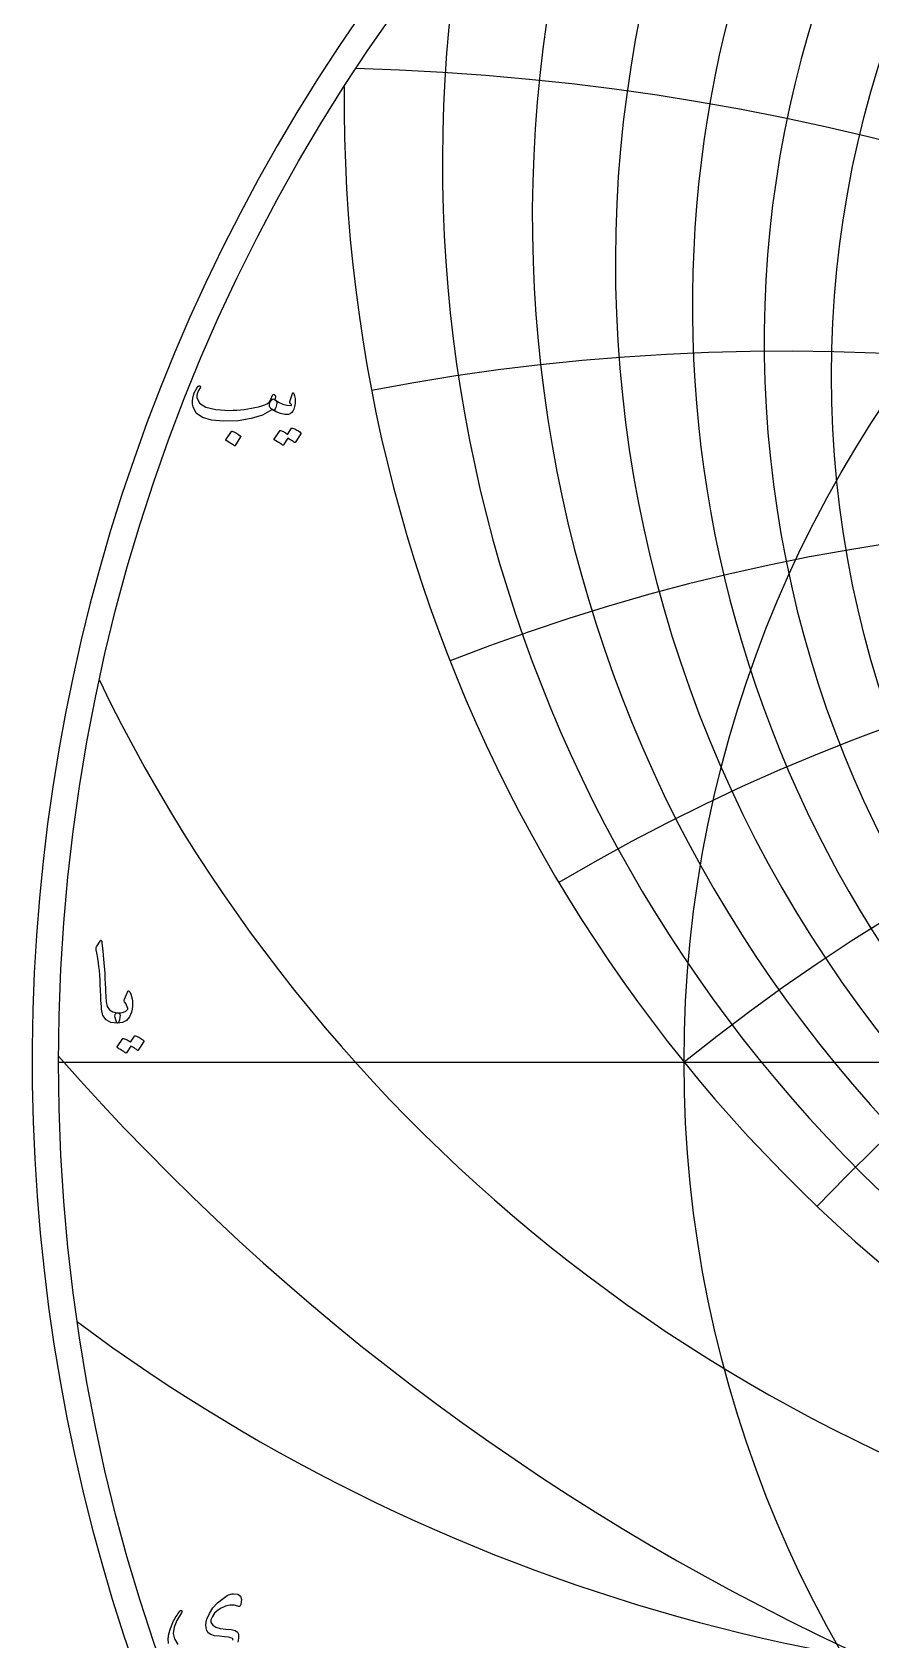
# Model space of a CAD drawing. Header units: millimetres. Extents: x -74 to 74, y -74 to 75.
# Drawn here: x -73.5 to -40, y -23.1 to 41.2 of the extents above; entities that cross this region are included whole.
import ezdxf

# ---------------------------------------------------------------- set-up
doc = ezdxf.new("R2010")
doc.units = ezdxf.units.MM
for name, color, linetype in [('CUT_OUTER', 1, 'Continuous'), ('ENGRAVE', 7, 'Continuous'), ('ENGRAVE_FINE', 8, 'Continuous'), ('TEXT', 5, 'Continuous')]:
    doc.layers.add(name, color=color, linetype=linetype)

msp = doc.modelspace()

# ---------------------------------------------------------------- linework, layer by layer
at = {"layer": 'CUT_OUTER'}
msp.add_arc((-0.0002, -0.0002), 73.5074, 145.195103, 87.803182, dxfattribs=at)
at = {"layer": 'ENGRAVE'}
msp.add_lwpolyline([(-72.45, 0), (72.45, 0)], dxfattribs=at)
for radius in [72.45, 47.425]:
    msp.add_circle((0, 0), radius, dxfattribs=at)
for centre, radius, start, end in [((0, 28.8094), 44.2187, 104.762326, 75.237674), ((0, 38.404), 61.0246, 179.387133, 0.612867), ((0, -58.565), 75.3591, 51, 129), ((0, -58.565), 75.3591, 51, 129), ((-11.7287, 43.7721), 65.5949, 205.733875, 260.102895), ((-27.9379, 48.3899), 73.2888, 233.336387, 276.831602)]:
    msp.add_arc(centre, radius, start, end, dxfattribs=at)
at = {"layer": 'ENGRAVE_FINE'}
msp.add_circle((0, 27.4779), 41.5259, dxfattribs=at)
for centre, radius, start, end in [((0, 30.2982), 47.0923, 132.219432, 47.780568), ((0, 31.9689), 50.1736, 147.797087, 32.202913), ((0, 33.851), 53.495, 159.954591, 20.045409), ((-89.8094, -58.565), 117.2379, 19.697338, 70.43411), ((-89.8094, -58.565), 117.2379, 19.697338, 70.43411), ((0, 35.9809), 57.0959, 170.269458, 9.730542), ((-63.2338, -58.565), 98.3743, 25.078922, 88.440652), ((-63.2338, -58.565), 98.3743, 25.078922, 88.440652), ((-43.5086, -58.565), 87.0172, 30.79319, 100.876652), ((-43.5086, -58.565), 87.0172, 30.79319, 100.876652), ((-27.4285, -58.565), 80.1955, 36.936769, 111.475271), ((-27.4285, -58.565), 80.1955, 36.936769, 111.475271), ((-13.2878, -58.565), 76.5216, 43.625537, 120.768969), ((-13.2878, -58.565), 76.5216, 43.625537, 120.768969), ((13.2878, -58.565), 76.5216, 59.231031, 136.374463), ((13.2878, -58.565), 76.5216, 59.231031, 136.374463), ((0, 63.7549), 96.3492, 221.240592, 318.759408)]:
    msp.add_arc(centre, radius, start, end, dxfattribs=at)
at = {"layer": 'TEXT'}
for points in [[(-63.8039, 26.5158), (-63.7995, 26.5135), (-63.7953, 26.5112), (-63.7915, 26.5089), (-63.7879, 26.5066), (-63.7843, 26.5041), (-63.7805, 26.5009), (-63.7763, 26.4972), (-63.7719, 26.4929), (-63.7351, 26.4495), (-63.7205, 26.3878), (-63.7282, 26.3078), (-63.7582, 26.2096), (-63.7859, 26.1499), (-63.8142, 26.1124), (-63.843, 26.0973), (-63.8725, 26.1044), (-63.8873, 26.1116), (-63.8999, 26.1147), (-63.9102, 26.1139), (-63.9182, 26.109), (-64.2929, 25.9039), (-64.7408, 25.7594), (-65.2618, 25.6754), (-65.856, 25.652), (-66.3364, 25.6931), (-66.6992, 25.8028), (-66.9443, 25.981), (-67.0717, 26.2278), (-67.0914, 26.3444), (-67.0957, 26.4609), (-67.0845, 26.5775), (-67.058, 26.694), (-67.0217, 26.7971), (-66.9768, 26.8917), (-66.9234, 26.9777), (-66.8614, 27.0551), (-66.8497, 27.0648), (-66.8375, 27.0711), (-66.8246, 27.0739), (-66.8112, 27.0734), (-66.7986, 27.0679), (-66.7883, 27.0608), (-66.7803, 27.0519), (-66.7746, 27.0414), (-66.772, 27.0311), (-66.7735, 27.0185), (-66.7789, 27.0037), (-66.7883, 26.9865), (-66.8546, 26.8894), (-66.898, 26.7946), (-66.9186, 26.702), (-66.9163, 26.6118), (-66.8077, 26.3855), (-66.5552, 26.2233), (-66.1588, 26.125), (-65.6183, 26.0907), (-65.4699, 26.093), (-65.3218, 26.0999), (-65.174, 26.1113), (-65.0265, 26.1273), (-64.8801, 26.1479), (-64.7357, 26.173), (-64.5933, 26.2027), (-64.4529, 26.237), (-64.3166, 26.2758), (-64.2049, 26.3147), (-64.1178, 26.3535), (-64.0553, 26.3924), (-64.0311, 26.4129), (-64.009, 26.4381), (-63.9889, 26.4678), (-63.9707, 26.5021), (-63.9537, 26.5403), (-63.937, 26.582), (-63.9206, 26.6272), (-63.9045, 26.6757), (-63.8982, 26.6906), (-63.8885, 26.7032), (-63.8753, 26.7134), (-63.8587, 26.7214), (-63.841, 26.7257), (-63.8245, 26.7249), (-63.809, 26.7189), (-63.7948, 26.7077), (-63.7833, 26.6923), (-63.7765, 26.6735), (-63.7742, 26.6512), (-63.7765, 26.6255)], [(-63.941, 26.1501), (-63.9907, 26.1973), (-64.0164, 26.2564), (-64.0181, 26.3275), (-63.9959, 26.4107), (-63.9476, 26.4852), (-63.9033, 26.5306), (-63.863, 26.5469), (-63.8268, 26.5341), (-63.6554, 26.4207), (-63.484, 26.341), (-63.3126, 26.295), (-63.1412, 26.2827), (-63.1352, 26.2838), (-63.1309, 26.2873), (-63.1284, 26.293), (-63.1275, 26.301), (-63.1318, 26.3161), (-63.1446, 26.3387), (-63.1661, 26.3687), (-63.1961, 26.4061), (-63.2018, 26.4175), (-63.2052, 26.4289), (-63.2063, 26.4404), (-63.2052, 26.4518), (-63.0955, 26.7671), (-63.0904, 26.7791), (-63.0841, 26.7877), (-63.0767, 26.7929), (-63.0681, 26.7946), (-63.0595, 26.7931), (-63.0521, 26.7889), (-63.0458, 26.7817), (-63.0407, 26.7717), (-63.0064, 26.6692), (-62.9858, 26.5672), (-62.979, 26.4658), (-62.9858, 26.365), (-63.0081, 26.2396), (-63.0384, 26.1376), (-63.0767, 26.059), (-63.1229, 26.0039), (-63.1581, 25.9736), (-63.1903, 25.9513), (-63.2198, 25.9371), (-63.2463, 25.9308), (-63.3994, 25.9273), (-63.5662, 25.9628), (-63.7468, 26.037), (-63.941, 26.1501)], [(-65.5361, 25.2452), (-65.5303, 25.2509), (-65.5223, 25.2544), (-65.5121, 25.2555), (-65.4995, 25.2544), (-65.4107, 25.2184), (-65.327, 25.1744), (-65.2484, 25.1224), (-65.175, 25.0624), (-65.1679, 25.0533), (-65.1647, 25.0441), (-65.1656, 25.035), (-65.1704, 25.0259), (-65.3852, 24.6785), (-65.3932, 24.6702), (-65.4035, 24.6682), (-65.4161, 24.6725), (-65.4309, 24.6831), (-65.4438, 24.6922), (-65.4641, 24.7059), (-65.4918, 24.7242), (-65.5269, 24.7471), (-65.57, 24.7745), (-65.6217, 24.8065), (-65.682, 24.843), (-65.7509, 24.8842), (-65.76, 24.891), (-65.7646, 24.8979), (-65.7646, 24.9047), (-65.76, 24.9116)], [(-63.1275, 25.3732), (-63.1218, 25.3789), (-63.1138, 25.3823), (-63.1035, 25.3835), (-63.0909, 25.3823), (-63.0459, 25.3655), (-63.0024, 25.3469), (-62.9603, 25.3266), (-62.9195, 25.3046), (-62.88, 25.2806), (-62.8413, 25.2544), (-62.8034, 25.2258), (-62.7664, 25.195), (-62.7593, 25.1855), (-62.7562, 25.1755), (-62.757, 25.165), (-62.7619, 25.1538), (-62.9812, 24.8065), (-62.9872, 24.8019), (-62.9961, 24.8019), (-63.0078, 24.8065), (-63.0224, 24.8156), (-63.0324, 24.824), (-63.0487, 24.8356), (-63.0712, 24.8503), (-63.1001, 24.8682), (-63.1355, 24.8895), (-63.1778, 24.9144), (-63.2269, 24.9432), (-63.2829, 24.9756), (-63.4566, 24.7059), (-63.4646, 24.6976), (-63.4748, 24.6956), (-63.4874, 24.6999), (-63.5023, 24.7105), (-63.5151, 24.7196), (-63.5354, 24.7333), (-63.5631, 24.7516), (-63.5982, 24.7745), (-63.6414, 24.8019), (-63.6931, 24.8339), (-63.7533, 24.8705), (-63.8222, 24.9116), (-63.8293, 24.9184), (-63.8325, 24.9253), (-63.8316, 24.9322), (-63.8268, 24.939), (-63.6028, 25.2726), (-63.5971, 25.2784), (-63.5891, 25.2818), (-63.5788, 25.2829), (-63.5662, 25.2818), (-63.528, 25.2694), (-63.4908, 25.2549), (-63.4548, 25.2385), (-63.42, 25.2201), (-63.3863, 25.2), (-63.3537, 25.1784), (-63.3223, 25.1554), (-63.292, 25.131)], [(-70.7854, 4.8497), (-70.7766, 4.8634), (-70.7683, 4.8725), (-70.7606, 4.8771), (-70.7534, 4.8771), (-70.7426, 4.8711), (-70.7329, 4.8531), (-70.7243, 4.8231), (-70.7169, 4.7811), (-70.6792, 4.4398), (-70.6483, 4.1241), (-70.6243, 3.8342), (-70.6072, 3.57), (-70.5962, 3.344), (-70.586, 3.1415), (-70.5768, 2.9624), (-70.5683, 2.8067), (-70.5611, 2.6745), (-70.5552, 2.5656), (-70.5508, 2.4802), (-70.5478, 2.4183), (-70.5072, 2.2326), (-70.4175, 2.096), (-70.2787, 2.0086), (-70.0907, 1.9704), (-70.0385, 1.9566), (-70.005, 1.9247), (-69.9905, 1.8744), (-69.9948, 1.8058), (-70.0162, 1.6979), (-70.0393, 1.6207), (-70.0642, 1.5745), (-70.0907, 1.559), (-70.3552, 1.5939), (-70.5501, 1.6984), (-70.6752, 1.8727), (-70.7306, 2.1166), (-70.7393, 2.2333), (-70.7472, 2.3503), (-70.7542, 2.4675), (-70.7603, 2.5851), (-70.7659, 2.7029), (-70.7711, 2.821), (-70.7761, 2.9394), (-70.7809, 3.0581), (-70.7894, 3.2845), (-70.8014, 3.4883), (-70.8168, 3.6695), (-70.8357, 3.8282), (-70.858, 3.9806), (-70.8837, 4.143), (-70.9128, 4.3154), (-70.9454, 4.4977), (-70.9497, 4.5306), (-70.9488, 4.5606), (-70.9428, 4.5877), (-70.9317, 4.612)], [(-69.8165, 2.5234), (-69.6886, 2.8067), (-69.6697, 2.8379), (-69.6497, 2.849), (-69.6286, 2.8401), (-69.6063, 2.8113), (-69.5652, 2.7249), (-69.5332, 2.6348), (-69.5103, 2.5409), (-69.4966, 2.4434), (-69.4923, 2.3416), (-69.4977, 2.2349), (-69.5129, 2.1233), (-69.5377, 2.0069), (-69.6134, 1.811), (-69.7308, 1.671), (-69.8899, 1.587), (-70.0907, 1.559), (-70.1139, 1.5736), (-70.1376, 1.6173), (-70.1619, 1.6901), (-70.1867, 1.7921), (-70.1939, 1.8467), (-70.1924, 1.8915), (-70.1824, 1.9267), (-70.1639, 1.9521), (-70.149, 1.9618), (-70.1319, 1.9681), (-70.1124, 1.9709), (-70.0907, 1.9704), (-69.9642, 1.9744), (-69.8542, 2.0001), (-69.7608, 2.0475), (-69.684, 2.1166), (-69.6806, 2.122), (-69.6794, 2.1292), (-69.6806, 2.138), (-69.684, 2.1486), (-69.702, 2.2132), (-69.7285, 2.2789), (-69.7637, 2.3457), (-69.8074, 2.4137), (-69.8217, 2.4394), (-69.8279, 2.4662), (-69.8262, 2.4942), (-69.8165, 2.5234)], [(-69.4098, 1.0426), (-69.404, 1.0483), (-69.3961, 1.0517), (-69.3858, 1.0529), (-69.3732, 1.0517), (-69.3282, 1.0349), (-69.2846, 1.0163), (-69.2425, 0.996), (-69.2018, 0.974), (-69.1622, 0.95), (-69.1235, 0.9238), (-69.0857, 0.8952), (-69.0487, 0.8643), (-69.0416, 0.8549), (-69.0384, 0.8449), (-69.0393, 0.8343), (-69.0441, 0.8232), (-69.2635, 0.4759), (-69.2695, 0.4713), (-69.2784, 0.4713), (-69.2901, 0.4759), (-69.3046, 0.485), (-69.3146, 0.4934), (-69.3309, 0.505), (-69.3535, 0.5197), (-69.3823, 0.5376), (-69.4178, 0.5588), (-69.46, 0.5838), (-69.5092, 0.6125), (-69.5652, 0.645), (-69.7388, 0.3753), (-69.7468, 0.367), (-69.7571, 0.365), (-69.7697, 0.3693), (-69.7845, 0.3799), (-69.7974, 0.389), (-69.8177, 0.4027), (-69.8454, 0.421), (-69.8805, 0.4439), (-69.9236, 0.4713), (-69.9753, 0.5033), (-70.0356, 0.5398), (-70.1045, 0.581), (-70.1116, 0.5878), (-70.1147, 0.5947), (-70.1139, 0.6015), (-70.109, 0.6084), (-69.8851, 0.942), (-69.8794, 0.9478), (-69.8714, 0.9512), (-69.8611, 0.9523), (-69.8485, 0.9512), (-69.8102, 0.9388), (-69.7731, 0.9243), (-69.7371, 0.9079), (-69.7023, 0.8895), (-69.6686, 0.8693), (-69.636, 0.8478), (-69.6046, 0.8248), (-69.5743, 0.8004)]]:
    msp.add_lwpolyline(points, close=True, dxfattribs=at)
for points in [[(-65.4977, -23.1388), (-65.4803, -23.1228), (-65.4737, -23.1068), (-65.478, -23.0908), (-65.4932, -23.0749), (-65.5546, -23.0451), (-65.6611, -23.02), (-65.8128, -22.9994), (-66.0096, -22.9834), (-66.2098, -22.9589), (-66.3627, -22.9126), (-66.4681, -22.8446), (-66.5261, -22.7549), (-66.5529, -22.6495), (-66.5603, -22.539), (-66.5483, -22.4233), (-66.5169, -22.3025), (-66.4149, -22.0651), (-66.2735, -21.8466), (-66.0927, -21.6469), (-65.8725, -21.4661), (-65.8139, -21.4233), (-65.7571, -21.3861), (-65.702, -21.3547), (-65.6486, -21.329), (-65.5971, -21.3087), (-65.548, -21.2936), (-65.5012, -21.2836), (-65.4566, -21.2787), (-65.2824, -21.295), (-65.1755, -21.3713), (-65.1361, -21.5075), (-65.1641, -21.7038), (-65.1852, -21.7566), (-65.2121, -21.7872), (-65.2447, -21.7954), (-65.2829, -21.7814), (-65.2829, -21.7814), (-65.4309, -21.732), (-65.596, -21.73), (-65.7782, -21.7755), (-65.9776, -21.8683), (-66.1042, -21.9568), (-66.2096, -22.0625), (-66.2938, -22.1854), (-66.357, -22.3253), (-66.3632, -22.3533), (-66.3638, -22.3824), (-66.3587, -22.4127), (-66.3478, -22.4441), (-66.2753, -22.5418), (-66.1536, -22.6155), (-65.9828, -22.6652), (-65.7628, -22.6909), (-65.5457, -22.7141), (-65.388, -22.7561), (-65.2898, -22.8169), (-65.2509, -22.8966), (-65.2467, -23.0634), (-65.2795, -23.212)], [(-68.0571, -23.2759), (-68.0634, -23.0897), (-68.0365, -22.8875), (-67.9766, -22.6692), (-67.8834, -22.435), (-67.851, -22.3699), (-67.8177, -22.307), (-67.7836, -22.2465), (-67.7486, -22.1882), (-67.7125, -22.1319), (-67.6749, -22.0774), (-67.6359, -22.0245), (-67.5955, -21.9734), (-67.5738, -21.9523), (-67.5544, -21.9437), (-67.5372, -21.9477), (-67.5224, -21.9643), (-67.5141, -21.9848), (-67.5121, -22.0054), (-67.5164, -22.026), (-67.527, -22.0465), (-67.7149, -22.3493), (-67.8263, -22.6224), (-67.8612, -22.8658), (-67.8195, -23.0794), (-67.6852, -23.3045)]]:
    msp.add_lwpolyline(points, dxfattribs=at)

doc.saveas('drawing.dxf')
